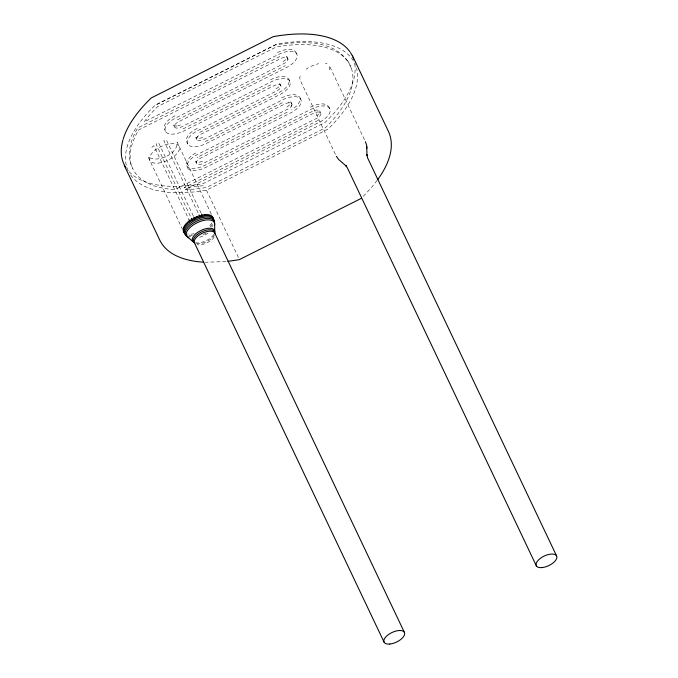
<?xml version="1.0" encoding="UTF-8"?>
<svg xmlns="http://www.w3.org/2000/svg" width="678" height="678" viewBox="0 0 678 678"><rect width="100%" height="100%" fill="white"/><g stroke="black" fill="none" stroke-linecap="round" stroke-linejoin="round"><path stroke-width="0.51" stroke-dasharray="3.39 2.54" d="M291.311 106.387L292.015 104.293A9.204 4.322 -25.4 0 0 291.726 103.683A6.017 2.822 -25.4 0 0 289.845 102.768L288.328 102.827A6.017 2.822 -25.4 0 0 284.887 103.946L206.095 143.524A16.043 7.534 -25.4 0 1 187.865 144.244L187.738 144.041A16.043 7.534 -25.4 0 1 198.154 130.379L276.946 90.801A6.017 2.822 -25.4 0 0 281.014 86.089A9.204 4.322 -25.4 0 0 280.734 85.47A6.017 2.822 -25.4 0 0 273.895 85.742L183.907 130.939A16.043 7.534 -25.4 0 1 165.669 131.659L165.551 131.464A16.043 7.534 -25.4 0 1 175.966 117.794L283.853 63.605A6.017 2.822 -25.4 0 0 287.845 59.876L287.93 58.893A9.212 4.322 -25.4 0 0 287.642 58.274A6.017 2.822 -25.4 0 0 280.802 58.545L138.744 129.896A120.337 56.494 -25.4 0 0 174.788 189.569L316.846 118.218A6.017 2.822 -25.4 0 0 320.923 113.506A9.212 4.322 -25.4 0 0 320.635 112.887A6.017 2.822 -25.4 0 0 313.795 113.158L205.9 167.347A16.043 7.534 -25.4 0 1 187.67 168.076L186.594 165.873L188.628 167.72L191.755 168.5L198.027 167.915L202.663 166.398L312.846 111.158L316.287 110.039L318.965 110.268M287.845 59.876L287.93 58.893M319.999 111.972L319.643 113.031M300.193 75.978L299.752 77.555L300.227 80.25L335.898 155.355M329.364 69.902L329.813 68.317L329.33 65.63L364.993 140.744M300.066 101.107L297.117 105.59L291.633 109.844M289.811 81.182L289.684 80.979A16.043 7.534 -25.4 0 0 271.446 81.699L181.467 126.896A6.017 2.822 -25.4 0 1 174.627 127.167A9.212 4.322 -25.4 0 1 174.339 126.549A6.017 2.822 -25.4 0 1 178.407 121.837L286.302 67.647A16.043 7.534 -25.4 0 0 296.718 53.977L296.591 53.774A16.043 7.534 -25.4 0 0 278.361 54.503L144.109 121.93A120.337 56.494 -25.4 0 1 157.694 106.539L276.471 46.875A120.337 56.494 -25.4 0 1 325.355 127.786L206.57 187.45A120.337 56.494 -25.4 0 1 185.043 189.696L319.296 122.26A16.043 7.534 -25.4 0 0 329.711 108.599L329.584 108.395A16.043 7.534 -25.4 0 0 311.355 109.116L203.459 163.305A6.017 2.822 -25.4 0 1 196.62 163.576A9.212 4.322 -25.4 0 1 196.332 162.957A6.017 2.822 -25.4 0 1 200.408 158.245L290.387 113.057A16.043 7.534 -25.4 0 0 300.803 99.386L300.685 99.183A16.043 7.534 -25.4 0 0 282.446 99.903L203.654 139.482A6.017 2.822 -25.4 0 1 196.815 139.753A9.204 4.322 -25.4 0 1 196.527 139.134A6.017 2.822 -25.4 0 1 196.857 137.609L197.722 136.473A6.017 2.822 -25.4 0 1 200.595 134.422L279.395 94.844A16.043 7.534 -25.4 0 0 289.811 81.182L288.853 79.182M377.137 180.39L371.205 187.899L362.73 196.891M196.857 137.609L197.722 136.473M190.933 156.177L187.035 160.694L186.162 164.771M318.779 114.167L316.719 115.769M151.855 147.346L153.855 145.711L189.069 219.867M197.179 157.737L197.866 157.203M306.075 69.258L308.346 67.732M192.772 154.745L197.01 152.203M175.017 115.794C169.678 118.506 160.915 124.65 165.551 131.464M282.904 61.605C284.701 60.605 287.819 58.706 286.692 56.274M197.205 128.379C191.866 131.091 183.102 137.236 187.738 144.041M275.997 88.801C277.785 87.801 280.904 85.903 279.785 83.479M286.997 107.005L290.362 104.387L291.065 102.293M156.745 104.539L275.522 44.875C300.057 41.333 334.212 38.731 348.967 63.198M279.853 56.545L137.795 127.896C130.574 139.821 125.693 155.465 132.727 168.585M177.458 119.837L285.353 65.647M182.958 128.939L272.946 83.741M199.646 132.422L278.438 92.852C283.141 90.191 289.455 86.411 289.294 80.284M205.146 141.524L283.938 101.954M199.451 156.245L289.438 111.056M318.346 120.26L184.094 187.696L205.62 185.45M130.676 175.026A125.354 58.85 -25.4 0 0 206.459 190.145L327.915 129.142A125.354 58.85 -25.4 0 0 356.509 68.147M277.412 52.503C282.785 50.164 290.811 46.884 295.642 51.782M270.497 79.699C275.878 77.36 283.896 74.08 288.735 78.979M180.518 124.896L177.916 125.854M281.497 97.903C286.87 95.564 294.896 92.284 299.735 97.183M202.705 137.481L198.476 138.676L195.866 137.753M310.405 107.116C315.779 104.776 323.796 101.497 328.635 106.395M202.51 161.305L198.281 162.5L195.671 161.576M310.812 66.368L318.618 63.588M225.986 261.564L205.332 262.25M177.077 126.015L174.924 125.972L173.678 125.167M288.328 102.827L289.845 102.768M325.398 63.325L327.093 63.825M319.685 110.887L320.753 113.09M290.777 101.683L291.854 103.878M351.331 68.232L348.017 61.198M328.762 106.599L329.711 108.599M295.769 51.977L296.718 53.977M286.811 56.477L287.76 58.477M299.854 97.386L300.803 99.386M279.904 83.674L280.853 85.674M195.747 137.549L196.696 139.549M195.552 161.372L196.501 163.373M206.459 190.145L238.741 258.132M173.551 124.964L174.5 126.964M211.375 214.223L177.119 142.083C178.424 153.804 156.898 163.669 148.016 156.694L182.272 228.833M201.163 213.248L166.407 140.041L163.813 140.71L199.027 214.867M193.357 216.019L158.593 142.812L156.126 144.185L191.289 218.223M211.875 223.003A16.297 7.653 -25.4 0 1 208.892 226.418M194.34 233.724A16.297 7.653 -25.4 0 1 187.56 233.995M128.218 170.788A125.354 58.85 -25.4 0 1 155.135 105.183L276.59 44.18A125.354 58.85 -25.4 0 1 355.23 64.435M292.04 104.759A6.017 2.822 -25.4 0 1 287.947 109.005L197.959 154.203A16.043 7.534 -25.4 0 0 187.543 167.873M354.764 63.91A126.354 59.317 -25.4 0 1 325.093 122.413L203.112 183.679A126.354 59.317 -25.4 0 1 129.167 171.788M214.231 237.071A11.382 5.348 -25.4 0 1 197.247 244.75M212.383 224.079A16.297 7.653 -25.4 0 1 209.994 226.927M192.374 235.181A16.297 7.653 -25.4 0 1 188.069 235.063M207.985 233.13A15.399 7.229 -25.4 0 1 199.273 237.359M206.154 233.037A15.891 7.458 -25.4 0 1 202.078 235.156M212.9 225.35A16.196 7.602 -25.4 0 1 211.604 227.054M190.747 236.478A16.196 7.602 -25.4 0 1 188.738 236.266M213.731 234.563A12.179 5.721 -25.4 0 1 195.561 242.775M214.528 234.605A11.687 5.483 -25.4 0 1 196.459 243.682M158.16 163.118A16.297 7.653 -25.4 0 0 179.484 147.329A16.297 7.653 -25.4 0 0 155.762 149.711A16.297 7.653 -25.4 0 0 158.16 163.118"/><path stroke-width="1.02" d="M377.68 179.645C387.545 166.135 396.147 147.397 388.223 130.973L352.331 55.384M361.23 198.4L239.215 259.691L227.833 261.352M184.136 232.757A16.297 7.653 -25.4 0 1 189.976 221.774L197.298 217.706L204.993 215.714A16.297 7.653 -25.4 0 1 213.706 219.392M213.189 218.316A16.297 7.653 -25.4 0 0 204.485 214.638L196.79 216.629L189.467 220.697A16.297 7.653 -25.4 0 0 184.535 232.715M203.451 262.191C187.331 261.106 168.33 256.352 160.152 240.927L124.26 165.347M187.56 237.046L193.306 241.817M336.347 156.304L338.788 159.644L346.5 166.313L345.848 165.576L347.399 167.907L536.383 565.91M556.528 555.79L367.544 157.788L366.934 154.609L366.942 155.686L366.739 145.601L365.442 141.694M215.333 234.241L404.317 632.243M204.485 214.638L204.993 215.714M201.62 214.197L202.519 216.104M199.027 214.867L199.925 216.774M196.79 216.629L197.298 217.706M193.806 216.977L194.713 218.875M191.34 218.341L192.247 220.24M189.069 219.867L189.976 221.774M195.188 244.36L384.172 642.354M214.638 223.443L214.731 232.13A12.179 5.721 -25.4 0 0 200.527 230.673A12.179 5.721 -25.4 0 0 194.298 242.393M366.849 146.99L366.866 148.346M352.865 57.147A126.354 59.317 -25.4 0 1 353.594 59.062M125.93 167.695A126.354 59.317 -25.4 0 1 121.769 157.245M121.633 156.415A126.354 59.317 -25.4 0 1 122.896 140.117M123.176 139.151A126.354 59.317 -25.4 0 1 151.304 97.912L273.285 36.646A126.354 59.317 -25.4 0 1 349.89 51.782M350.467 52.63A126.354 59.317 -25.4 0 1 352.009 55.291M186.365 234.563A16.297 7.653 -25.4 0 1 185.043 233.791M195.128 243.86A11.382 5.348 -25.4 0 1 201.883 233.444A11.382 5.348 -25.4 0 1 215.146 233.8M188.806 237.775A15.399 7.229 -25.4 0 1 196.696 222.952A15.399 7.229 -25.4 0 1 214.646 224.799M187.865 236.851A15.891 7.458 -25.4 0 1 196.001 221.545A15.891 7.458 -25.4 0 1 214.536 223.452M187.043 235.774A16.196 7.602 -25.4 0 1 195.34 220.181A16.196 7.602 -25.4 0 1 214.223 222.121M194.289 242.766A11.687 5.483 -25.4 0 1 202.137 231.639A11.687 5.483 -25.4 0 1 214.841 233.478M389.875 644.041A11.28 5.297 -25.4 0 0 404.639 633.108A11.28 5.297 -25.4 0 0 388.214 634.752A11.28 5.297 -25.4 0 0 389.875 644.041M542.086 567.588A11.28 5.297 -25.4 0 0 556.858 556.655A11.28 5.297 -25.4 0 0 540.425 558.299A11.28 5.297 -25.4 0 0 542.086 567.588"/></g></svg>
